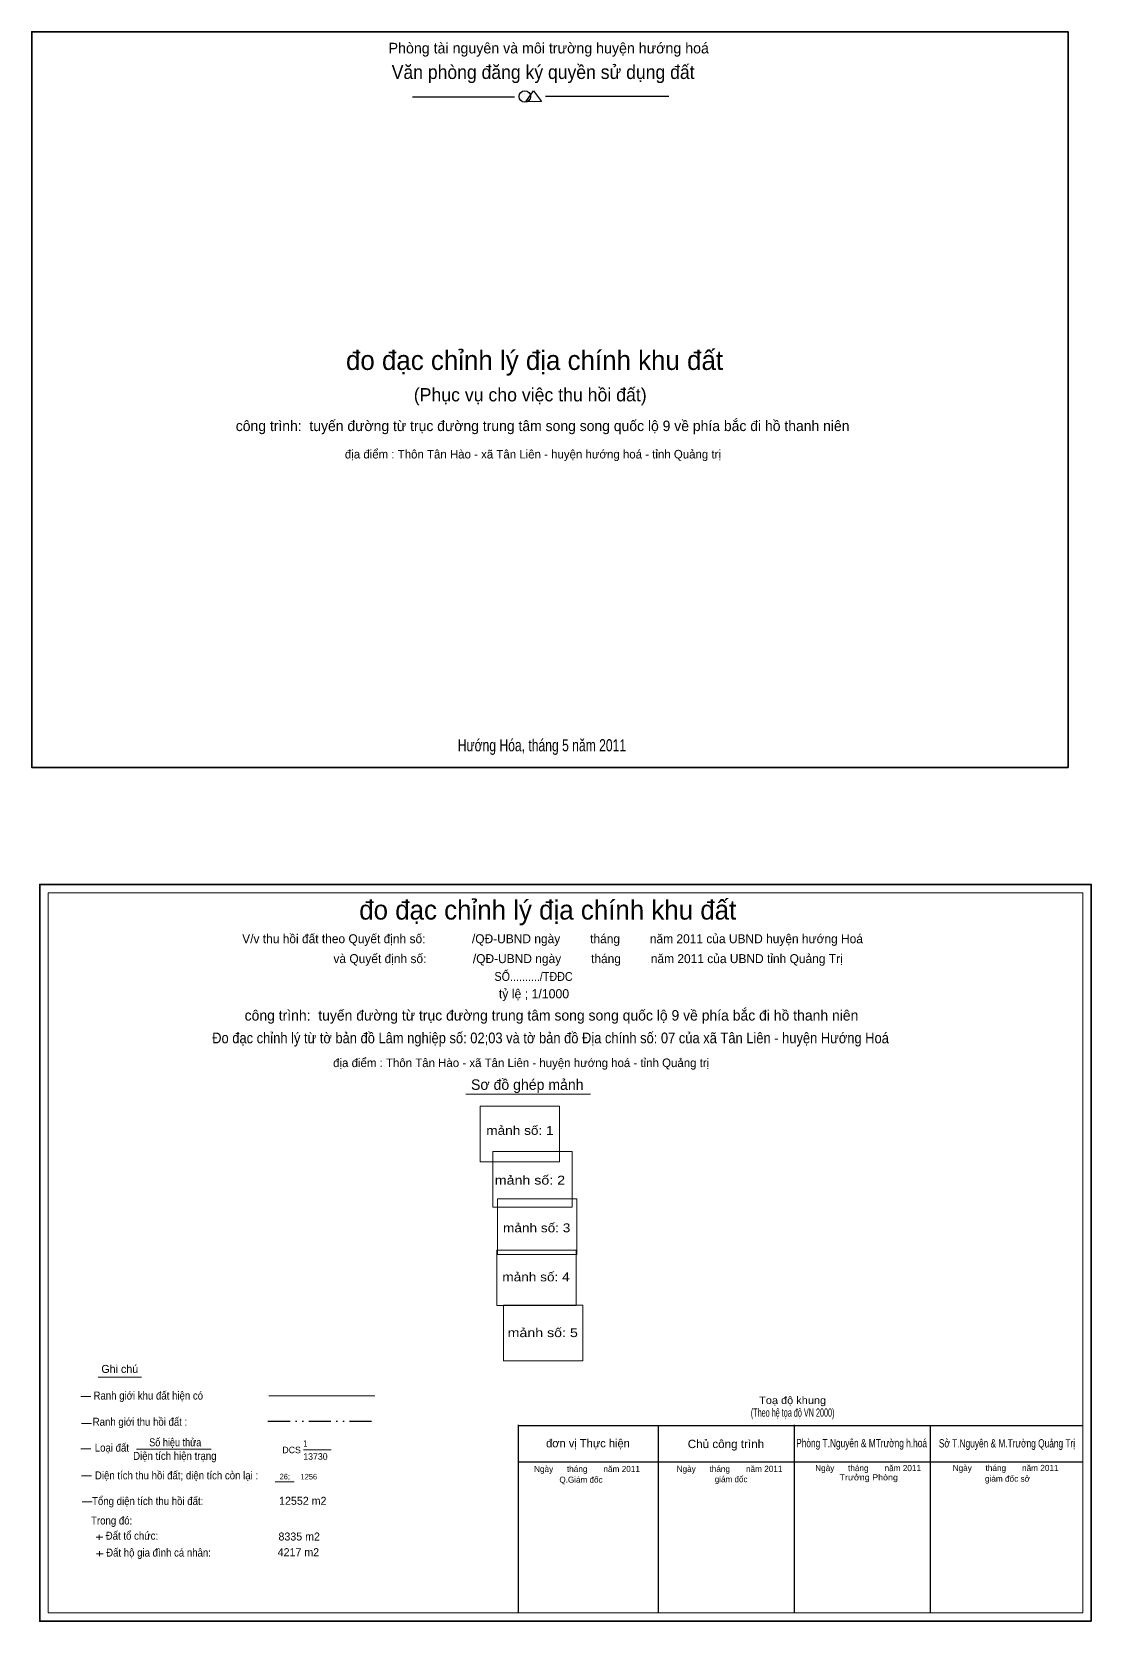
# Model space of a CAD drawing. Header units: metres. Extents: x 546939 to 549513, y 1838415 to 1840193.
# Drawn here: x 546939 to 547322, y 1839021 to 1839595 of the extents above; entities that cross this region are included whole.
import ezdxf
from ezdxf.enums import TextEntityAlignment as Align

# ---------------------------------------------------------------- set-up
doc = ezdxf.new("R2010")
doc.units = ezdxf.units.M
doc.header["$LTSCALE"] = 1.6
doc.linetypes.add('DASH_DOUBLE_DOT', pattern=[9.2, 5, -1.2, 0.3, -1.2, 0.3, -1.2])
for name, color, linetype, lineweight in [('1', 7, 'Continuous', 25), ('13', 7, 'Continuous', 13), ('22', 7, 'Continuous', 25), ('7', 7, 'Continuous', 13), ('8', 7, 'Continuous', 13)]:
    doc.layers.add(name, color=color, linetype=linetype, lineweight=lineweight)
doc.layers.add('15', color=7, linetype='Continuous')

msp = doc.modelspace()

# ---------------------------------------------------------------- linework, layer by layer
at = {"layer": '1'}
for p, q in [((547076.21, 1839571.74), (547113.12, 1839571.74)), ((547124.3, 1839572.05), (547169, 1839572.05))]:
    msp.add_line(p, q, dxfattribs=at)
msp.add_lwpolyline([(547117.3, 1839569.96), (547119.98, 1839573.95), (547122.95, 1839570.05)], close=True, dxfattribs=at)
msp.add_circle((547116.9, 1839571.88), 2.08, dxfattribs=at)
at = {"layer": '13'}
msp.add_line((547036.8, 1839082.72), (547046.83, 1839082.72), dxfattribs=at)
at = {"layer": '22'}
for p, q in [((547318.57, 1839091.38), (547114.43, 1839091.38)), ((547114.47, 1839091.8), (547114.47, 1839024)), ((547165.12, 1839091.38), (547165.12, 1839024)), ((547214.26, 1839091.8), (547214.26, 1839024)), ((547263.39, 1839091.38), (547263.39, 1839024)), ((547318.57, 1839078.35), (547114.43, 1839078.35))]:
    msp.add_line(p, q, dxfattribs=at)
at = {"layer": '7'}
for points in [[(547100.74, 1839186.83), (547100.74, 1839206.91), (547129.4, 1839206.91), (547129.4, 1839186.83)], [(547105.28, 1839170.46), (547105.28, 1839190.55), (547133.95, 1839190.55), (547133.95, 1839170.46)], [(547106.96, 1839153.39), (547106.96, 1839173.47), (547135.63, 1839173.47), (547135.63, 1839153.39)], [(547106.8, 1839134.87), (547106.8, 1839154.97), (547135.47, 1839154.97), (547135.47, 1839134.87)], [(547109.2, 1839114.95), (547109.2, 1839135.05), (547137.87, 1839135.05), (547137.87, 1839114.95)]]:
    msp.add_lwpolyline(points, close=True, dxfattribs=at)
at = {"layer": '8'}
for p, q in [((547095.54, 1839211.35), (547140.59, 1839211.35)), ((546962.57, 1839109.06), (546978.28, 1839109.06)), ((546959.97, 1839102), (546956.37, 1839102)), ((547024.29, 1839102.24), (547062.67, 1839102.24)), ((546960.19, 1839092.24), (546956.59, 1839092.24)), ((546959.95, 1839083.11), (546956.35, 1839083.11)), ((546976.5, 1839082.95), (547003.52, 1839082.95)), ((546960.15, 1839073.34), (546956.55, 1839073.34)), ((547026.66, 1839071.23), (547033.47, 1839071.23)), ((546960.45, 1839063.91), (546956.85, 1839063.91)), ((546961.89, 1839051.15), (546964.34, 1839051.15)), ((546963.01, 1839052.04), (546963.01, 1839050.26)), ((546962.03, 1839045.2), (546964.48, 1839045.2)), ((546963.15, 1839046.09), (546963.15, 1839044.31))]:
    msp.add_line(p, q, dxfattribs=at)
at = {"layer": '8', "linetype": 'DASH_DOUBLE_DOT', "lineweight": 25}
msp.add_line((547024.01, 1839093.17), (547062.39, 1839093.17), dxfattribs=at)
at = {"layer": '8', "lineweight": 35}
for points in [[(547313.29, 1839329.4), (546938.61, 1839329.4), (546938.61, 1839595.26), (547313.29, 1839595.26)], [(547321.67, 1839020.82), (546941.49, 1839020.82), (546941.49, 1839287.08), (547321.67, 1839287.08)]]:
    msp.add_lwpolyline(points, close=True, dxfattribs=at)
at = {"layer": '8'}
msp.add_lwpolyline([(547318.67, 1839023.82), (546944.49, 1839023.82), (546944.49, 1839284.08), (547318.67, 1839284.08)], close=True, dxfattribs=at)

# ---------------------------------------------------------------- texts
at = {"layer": '1'}
msp.add_text('Phòng tài nguyên và môi trường huyện hướng hoá', height=3.84, dxfattribs=at).set_placement((547125.54, 1839587.44), align=Align.CENTER)
at = {"layer": '1', "width": 0.95}
msp.add_text('Văn phòng đăng ký quyền sử dụng đất ', height=5, dxfattribs=at).set_placement((547124.38, 1839578.2), align=Align.CENTER)
at = {"layer": '13'}
msp.add_text('DCS', height=2.362, dxfattribs=at).set_placement((547035.9, 1839081.53), align=Align.RIGHT)
at = {"layer": '13', "width": 0.8}
msp.add_text('1', height=2.36, dxfattribs=at).set_placement((547036.79, 1839083.88))
at = {"layer": '13'}
msp.add_text('13730', height=2.362, dxfattribs=at).set_placement((547036.79, 1839079.17))
at = {"layer": '15'}
for s, width, p in [('mảnh số: 1', 1.15, (547115.11, 1839196.59)), ('mảnh số: 2', 1.2, (547118.73, 1839178.62)), ('mảnh số: 3', 1.15, (547121.17, 1839161.38)), ('mảnh số: 4', 1.15, (547120.92, 1839143.65)), ('mảnh số: 5', 1.2, (547123.35, 1839123.5))]:
    msp.add_text(s, height=3.2, dxfattribs=dict(at, width=width)).set_placement(p, align=Align.CENTER)
at = {"layer": '22'}
for s, height, width, p in [('Toạ độ khung', 2.69, 1.1, (547213.71, 1839099.33)), ('(Theo hệ tọa độ VN 2000)', 3, 0.6, (547213.71, 1839094.72)), ('Phòng T.Nguyên & MTrường h.hoá', 3, 0.75, (547238.64, 1839083.7)), ('Sở T.Nguyên & M.Trường Quảng Trị', 3, 0.75, (547291.21, 1839083.61)), ('Chủ công trình', 3, 1.05, (547189.6, 1839083.39)), ('Trưởng Phòng', 2.19, 1.1, (547241.23, 1839071.72))]:
    msp.add_text(s, height=height, dxfattribs=dict(at, width=width)).set_placement(p, align=Align.CENTER)
for s, height, p in [('đơn vị Thực hiện', 3, (547139.71, 1839083.64)), ('Ngày      tháng       năm 2011', 2.22, (547139.36, 1839074.73)), ('Ngày      tháng       năm 2011', 2.22, (547190.9, 1839074.78)), ('Ngày      tháng       năm 2011', 2.22, (547241, 1839075.06)), ('Ngày      tháng       năm 2011', 2.22, (547290.72, 1839075.1)), ('Q.Giám đốc', 2.189, (547137.19, 1839070.88)), ('giám đốc', 2.187, (547191.47, 1839071.04)), ('giám đốc sở', 2.22, (547291.39, 1839071.22))]:
    msp.add_text(s, height=height, dxfattribs=at).set_placement(p, align=Align.CENTER)
at = {"layer": '8'}
for s, height, p in [('đo đạc chỉnh lý địa chính khu đất', 7, (547120.38, 1839473.05)), ('(Phục vụ cho việc thu hồi đất)', 4.78, (547118.83, 1839461.69)), ('công trình:  tuyến đường từ trục đường trung tâm song song quốc lộ 9 về phía bắc đi hồ thanh niên', 3.77, (547123.32, 1839450.95)), ('địa điểm : Thôn Tân Hào - xã Tân Liên - huyện hướng hoá - tỉnh Quảng trị', 3.096, (547119.81, 1839441.05)), ('đo đạc chỉnh lý địa chính khu đất', 7, (547125.17, 1839274.4)), (' V/v thu hồi đất theo Quyết định số:              /QĐ-UBND ngày         tháng         năm 2011 của UBND huyện hướng Hoá ', 3.23, (547126.91, 1839265.86)), (' và Quyết định số:              /QĐ-UBND ngày         tháng         năm 2011 của UBND tỉnh Quảng Trị', 3.23, (547139.15, 1839258.67)), ('tỷ lệ ; 1/1000', 3.32, (547120.19, 1839245.93)), ('công trình:  tuyến đường từ trục đường trung tâm song song quốc lộ 9 về phía bắc đi hồ thanh niên', 3.77, (547126.52, 1839237.91)), ('địa điểm : Thôn Tân Hào - xã Tân Liên - huyện hướng hoá - tỉnh Quảng trị', 3.096, (547115.56, 1839221.09)), ('Sơ đồ ghép mảnh', 3.806, (547117.77, 1839212.86)), ('Ghi chú', 2.892, (546970.42, 1839110.55))]:
    msp.add_text(s, height=height, dxfattribs=at).set_placement(p, align=Align.CENTER)
for s, height, width, p in [('Hướng Hóa, tháng 5 năm 2011', 4.37, 0.75, (547123.06, 1839335.22)), ('SỐ........../TĐĐC', 3.227, 0.9, (547120.04, 1839252.23)), ('Đo đạc chỉnh lý từ tờ bản đồ Lâm nghiệp số: 02;03 và tờ bản đồ Địa chính số: 07 của xã Tân Liên - huyện Hướng Hoá', 3.876, 0.9, (547126.18, 1839229.68)), ('Ranh giới khu đất hiện có', 2.89, 0.9, (546980.74, 1839100.92)), ('Ranh giới thu hồi đất :', 2.89, 0.9, (546977.73, 1839091.46)), ('Số hiệu thửa', 2.892, 0.85, (546990.48, 1839084.04)), ('Loại đất', 2.892, 0.9, (546967.58, 1839082.1)), ('Diện tích hiện trạng', 2.89, 0.9, (546990.33, 1839079.12)), ('Diện tích thu hồi đất; diện tích còn lại :', 2.891, 0.9, (546990.94, 1839072.09)), ('Tổng diện tích thu hồi đất:', 2.89, 0.9, (546980.52, 1839062.82)), ('Trong đó:', 2.89, 0.9, (546967.49, 1839055.77)), ('Đất tổ chức:', 2.89, 0.9, (546974.82, 1839050.28)), ('Đất hộ gia đình cá nhân:', 2.89, 0.9, (546984.44, 1839044.18))]:
    msp.add_text(s, height=height, dxfattribs=dict(at, width=width)).set_placement(p, align=Align.CENTER)
for s, height, p in [('26;', 2, (547028.22, 1839072.11)), ('1256', 2, (547035.82, 1839072.06)), ('12552 m2', 2.88, (547028.03, 1839062.9)), ('8335 m2', 2.88, (547027.81, 1839049.99)), ('4217 m2', 2.88, (547027.52, 1839044.32))]:
    msp.add_text(s, height=height, dxfattribs=at).set_placement(p)

doc.saveas('drawing.dxf')
